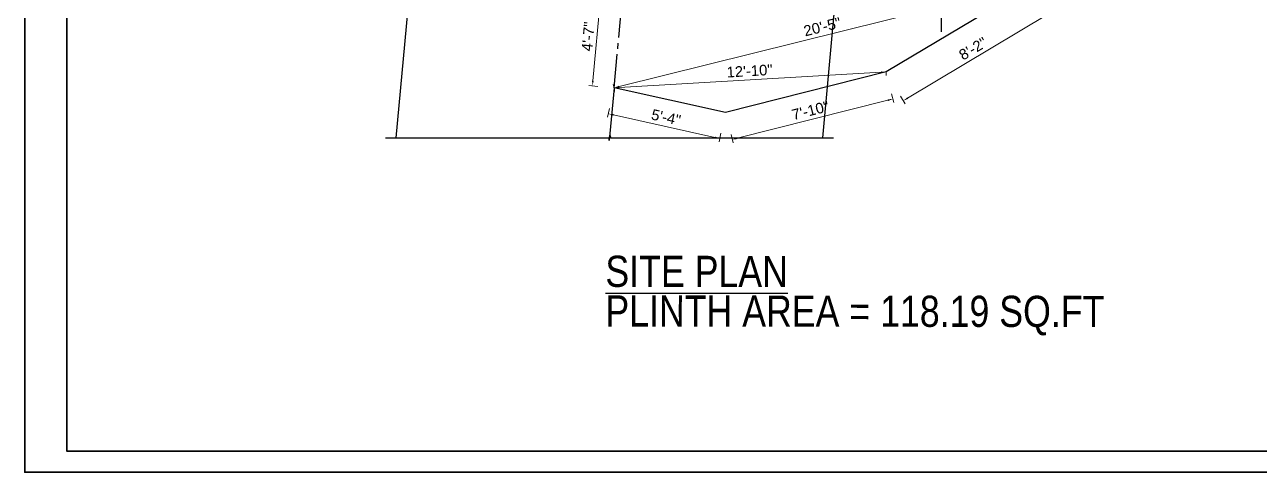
# Model space of a CAD drawing. Header units: inches. Extents: x 367408 to 392173, y -57467 to -41521.
# Drawn here: x 387885 to 388583, y -56540 to -56287 of the extents above; entities that cross this region are included whole.
import ezdxf

# ---------------------------------------------------------------- set-up
doc = ezdxf.new("R2010")
doc.units = ezdxf.units.IN
doc.header["$LTSCALE"] = 2
doc.header["$MEASUREMENT"] = 0
doc.header["$PDMODE"] = 34
doc.linetypes.add('CENTER2', pattern=[28.575, 19.05, -3.175, 3.175, -3.175])
doc.linetypes.add('HIDDEN', pattern=[0.375, 0.25, -0.125])
doc.layers.get('0').update_dxf_attribs({"linetype": 'CONTINUOUS'})
doc.layers.get('DEFPOINTS').update_dxf_attribs({"color": 141, "linetype": 'CONTINUOUS'})
doc.layers.add('Normal Wall', color=7, linetype='CONTINUOUS', lineweight=35, true_color=0xffaf89)
doc.layers.add('plan wall', color=7, linetype='CONTINUOUS')
doc.layers.add('steps', color=253, linetype='CONTINUOUS', lineweight=20)
doc.layers.add('WALL - A', color=1, linetype='CONTINUOUS', lineweight=40)
doc.styles.add('Lettring Text', font='arial.ttf')
doc.styles.get("Standard").update_dxf_attribs({"font": 'ARIALN.TTF'})
doc.dimstyles.new('Copy of Standard', dxfattribs={"dimtxt": 6, "dimasz": 2.875, "dimexe": 2, "dimexo": 4, "dimgap": 2, "dimtad": 1, "dimdec": 0, "dimrnd": 1, "dimzin": 0, "dimdsep": 46, "dimlunit": 4, "dimtxsty": 'Lettring Text', "dimcen": 0.1, "dimclrd": 7, "dimclre": 7, "dimclrt": 7, "dimazin": 0, "dimtfac": 0.645, "dimtdec": 0, "dimtmove": 1, "dimatfit": 0, "dimfxl": 3, "dimfxlon": 1, "dimtfillclr": 256, "dimtolj": 1, "dimtzin": 0, "dimlwd": -1, "dimlwe": -1, "dimarcsym": 2})

# ---------------------------------------------------------------- blocks, each defined once
blk = doc.blocks.new('*D744')
at = {"layer": 'DEFPOINTS', "color": 0, "ltscale": 0.5, "transparency": 16777216}
for p in [(388455.38, -56263.36), (388371.4, -56313.54), (388381.12, -56329.8)]:
    blk.add_point(p, dxfattribs=at)
at = {"layer": 'steps', "color": 7, "ltscale": 0.5, "transparency": 16777216}
for p, q in [((388463.56, -56277.04), (388466.12, -56281.33)), ((388462.63, -56281.09), (388383.59, -56328.32)), ((388379.58, -56327.22), (388382.15, -56331.51))]:
    blk.add_line(p, q, dxfattribs=at)
for points in [[(388462.38, -56280.68), (388462.87, -56281.5), (388465.1, -56279.62)], [(388383.34, -56327.91), (388383.83, -56328.73), (388381.12, -56329.8)]]:
    blk.add_solid(points, dxfattribs=at)
at = {"layer": 'steps', "color": 7, "ltscale": 0.5, "transparency": 16777216, "insert": (388420.51, -56300.36), "char_height": 6, "attachment_point": 5, "rotation": 30.86167, "style": 'Lettring Text'}
blk.add_mtext('\\A1;8\'-2"', dxfattribs=at)
blk = doc.blocks.new('*D745')
at = {"layer": 'DEFPOINTS', "color": 0, "ltscale": 0.5, "transparency": 16777216}
for p in [(388371.4, -56313.54), (388280.67, -56336.47), (388284.53, -56351.71)]:
    blk.add_point(p, dxfattribs=at)
at = {"layer": 'steps', "color": 7, "ltscale": 0.5, "transparency": 16777216}
for p, q in [((388374.52, -56325.87), (388375.75, -56330.72)), ((388372.47, -56329.48), (388287.31, -56351.01)), ((388283.79, -56348.8), (388285.02, -56353.65))]:
    blk.add_line(p, q, dxfattribs=at)
for points in [[(388372.35, -56329.02), (388372.59, -56329.95), (388375.26, -56328.78)], [(388287.2, -56350.54), (388287.43, -56351.47), (388284.53, -56351.71)]]:
    blk.add_solid(points, dxfattribs=at)
at = {"layer": 'steps', "color": 7, "ltscale": 0.5, "transparency": 16777216, "insert": (388328.65, -56335.34), "char_height": 6, "attachment_point": 5, "rotation": 14.18331, "style": 'Lettring Text'}
blk.add_mtext('\\A1;7\'-10"', dxfattribs=at)
blk = doc.blocks.new('*D746')
at = {"layer": 'DEFPOINTS', "color": 0, "ltscale": 0.5, "transparency": 16777216}
for p in [(388217.74, -56322.52), (388214.49, -56337.17), (388280.67, -56336.47)]:
    blk.add_point(p, dxfattribs=at)
at = {"layer": 'steps', "color": 7, "ltscale": 0.5, "transparency": 16777216}
for p, q in [((388215.14, -56334.24), (388214.06, -56339.12)), ((388274.62, -56350.49), (388217.3, -56337.79)), ((388278.08, -56348.18), (388277, -56353.06))]:
    blk.add_line(p, q, dxfattribs=at)
for points in [[(388217.4, -56337.32), (388217.2, -56338.26), (388214.49, -56337.17)], [(388274.73, -56350.02), (388274.52, -56350.96), (388277.43, -56351.11)]]:
    blk.add_solid(points, dxfattribs=at)
at = {"layer": 'steps', "color": 7, "ltscale": 0.5, "transparency": 16777216, "insert": (388247.05, -56339.21), "char_height": 6, "attachment_point": 5, "rotation": 347.50667, "style": 'Lettring Text'}
blk.add_mtext('\\A1;5\'-4"', dxfattribs=at)
blk = doc.blocks.new('*D747')
at = {"layer": 'DEFPOINTS', "color": 0, "ltscale": 0.5, "transparency": 16777216}
for p in [(388210.54, -56266.59), (388222.8, -56267.72), (388217.74, -56322.52)]:
    blk.add_point(p, dxfattribs=at)
at = {"layer": 'steps', "color": 7, "ltscale": 0.5, "transparency": 16777216}
for p, q in [((388205.73, -56318.53), (388210.27, -56269.45)), ((388213.52, -56266.87), (388208.54, -56266.41)), ((388208.46, -56321.67), (388203.48, -56321.2))]:
    blk.add_line(p, q, dxfattribs=at)
for points in [[(388209.79, -56269.41), (388210.75, -56269.5), (388210.54, -56266.59)], [(388205.26, -56318.48), (388206.21, -56318.57), (388205.47, -56321.39)]]:
    blk.add_solid(points, dxfattribs=at)
at = {"layer": 'steps', "color": 7, "ltscale": 0.5, "transparency": 16777216, "insert": (388203.02, -56293.53), "char_height": 6, "attachment_point": 5, "rotation": 84.71805, "style": 'Lettring Text'}
blk.add_mtext('\\A1;4\'-7"', dxfattribs=at)
blk = doc.blocks.new('*D767')
at = {"layer": 'DEFPOINTS', "color": 0, "ltscale": 0.5, "transparency": 16777216}
for p in [(388455.38, -56263.36), (388455.38, -56263.36), (388217.74, -56322.52)]:
    blk.add_point(p, dxfattribs=at)
at = {"layer": 'steps', "color": 7, "ltscale": 0.5, "transparency": 16777216}
for p, q in [((388220.53, -56321.83), (388452.59, -56264.05)), ((388455.38, -56263.36), (388454.9, -56261.42)), ((388217.74, -56322.52), (388217.25, -56320.58))]:
    blk.add_line(p, q, dxfattribs=at)
for points in [[(388452.47, -56263.59), (388452.71, -56264.52), (388455.38, -56263.36)], [(388220.41, -56321.36), (388220.64, -56322.29), (388217.74, -56322.52)]]:
    blk.add_solid(points, dxfattribs=at)
at = {"layer": 'steps', "color": 7, "ltscale": 0.5, "transparency": 16777216, "insert": (388335.33, -56288.03), "char_height": 6, "attachment_point": 5, "rotation": 13.98089, "style": 'Lettring Text'}
blk.add_mtext('\\A1;20\'-5"', dxfattribs=at)
blk = doc.blocks.new('*D768')
at = {"layer": 'DEFPOINTS', "color": 0, "ltscale": 0.5, "transparency": 16777216}
for p in [(388371.4, -56313.54), (388217.74, -56322.52), (388217.74, -56322.52)]:
    blk.add_point(p, dxfattribs=at)
at = {"layer": 'steps', "color": 7, "ltscale": 0.5, "transparency": 16777216}
for p, q in [((388368.53, -56313.71), (388220.61, -56322.36)), ((388371.4, -56313.54), (388371.52, -56315.53)), ((388217.74, -56322.52), (388217.85, -56324.52))]:
    blk.add_line(p, q, dxfattribs=at)
for points in [[(388368.51, -56313.23), (388368.56, -56314.18), (388371.4, -56313.54)], [(388220.58, -56321.88), (388220.63, -56322.83), (388217.74, -56322.52)]]:
    blk.add_solid(points, dxfattribs=at)
at = {"layer": 'steps', "color": 7, "ltscale": 0.5, "transparency": 16777216, "insert": (388294.27, -56312.98), "char_height": 6, "attachment_point": 5, "rotation": 3.34626, "style": 'Lettring Text'}
blk.add_mtext('\\A1;12\'-10"', dxfattribs=at)

msp = doc.modelspace()

# ---------------------------------------------------------------- linework, layer by layer
at = {"ltscale": 0.5}
for p, q in [((388455.38, -56263.36), (388371.4, -56313.54)), ((388371.4, -56313.54), (388280.67, -56336.47)), ((388217.74, -56322.52), (388214.99, -56352.2)), ((388280.67, -56336.47), (388217.74, -56322.52))]:
    msp.add_line(p, q, dxfattribs=at)
for points in [[(388335.64, -56350.77), (388343.47, -56265.99), (388338.69, -56226.62), (388345.79, -56167.79), (388328.66, -56133.47), (388338.57, -56079.9), (388345.06, -55984.9), (388315.51, -55894.19)], [(388094.61, -56350.77), (388102.13, -56269.46), (388096.94, -56226.71), (388098.89, -56210.55), (388078.04, -56168.78), (388100.07, -56049.78), (388102.45, -56014.99), (388091.03, -55979.95)]]:
    msp.add_lwpolyline(points, dxfattribs=at)
at = {"linetype": 'Continuous', "ltscale": 0.5}
msp.add_lwpolyline([(388088.61, -56350.77), (388214.52, -56350.77), (388215, -56352.22), (388215.25, -56349.32), (388215.78, -56350.77), (388341.64, -56350.77)], dxfattribs=at)
at = {"layer": 'Normal Wall'}
for points in [[(387884.67, -55789.27), (388942.68, -55789.27), (388942.68, -56539.8), (387884.67, -56539.8)], [(387884.67, -55789.27), (388942.68, -55789.27), (388942.68, -56539.8), (387884.67, -56539.8)], [(388930.77, -55801.18), (387908.49, -55801.18), (387908.49, -56527.89), (388930.77, -56527.89)], [(388930.77, -55801.18), (387908.49, -55801.18), (387908.49, -56527.89), (388930.77, -56527.89)]]:
    msp.add_lwpolyline(points, close=True, dxfattribs=at)
at = {"layer": 'WALL - A', "linetype": 'HIDDEN', "lineweight": -3, "ltscale": 20}
msp.add_line((388402.61, -55950.82), (388402.61, -56294.89), dxfattribs=at)
at = {"layer": 'WALL - A', "linetype": 'CENTER2', "lineweight": -3, "ltscale": 0.5}
msp.add_line((388217.74, -56322.52), (388222.8, -56267.72), dxfattribs=at)

# ---------------------------------------------------------------- texts
at = {"layer": 'plan wall', "ltscale": 3, "char_height": 17.6118, "attachment_point": 7, "rotation": 359.9411}
for s, insert in [('{\\LSITE PLAN}', (388212.77, -56435.25)), ('PLINTH AREA = 118.19 SQ.FT', (388212.77, -56462.24))]:
    msp.add_mtext(s, dxfattribs=dict(at, insert=insert))

# ---------------------------------------------------------------- dimensions: what is measured, and where the dimension line sits
at = {"layer": 'steps', "ltscale": 0.5}
for p1, p2, distance, picture, middle in [((388217.74, -56322.52), (388455.38, -56263.36), 0, '*D767', (388335.33, -56288.03)), ((388455.38, -56263.36), (388371.4, -56313.54), 18.94, '*D744', (388420.51, -56300.36)), ((388217.74, -56322.52), (388222.8, -56267.72), 12.32, '*D747', (388203.02, -56293.53)), ((388371.4, -56313.54), (388217.74, -56322.52), 0, '*D768', (388294.27, -56312.98)), ((388371.4, -56313.54), (388280.67, -56336.47), 15.72, '*D745', (388328.65, -56335.34)), ((388280.67, -56336.47), (388217.74, -56322.52), 15, '*D746', (388247.05, -56339.21))]:
    dim = msp.add_aligned_dim(p1=p1, p2=p2, distance=distance, dimstyle='Copy of Standard', dxfattribs=at)
    dim.commit()
    dim.dimension.update_dxf_attribs({"geometry": picture, "text_midpoint": middle})

doc.saveas('drawing.dxf')
